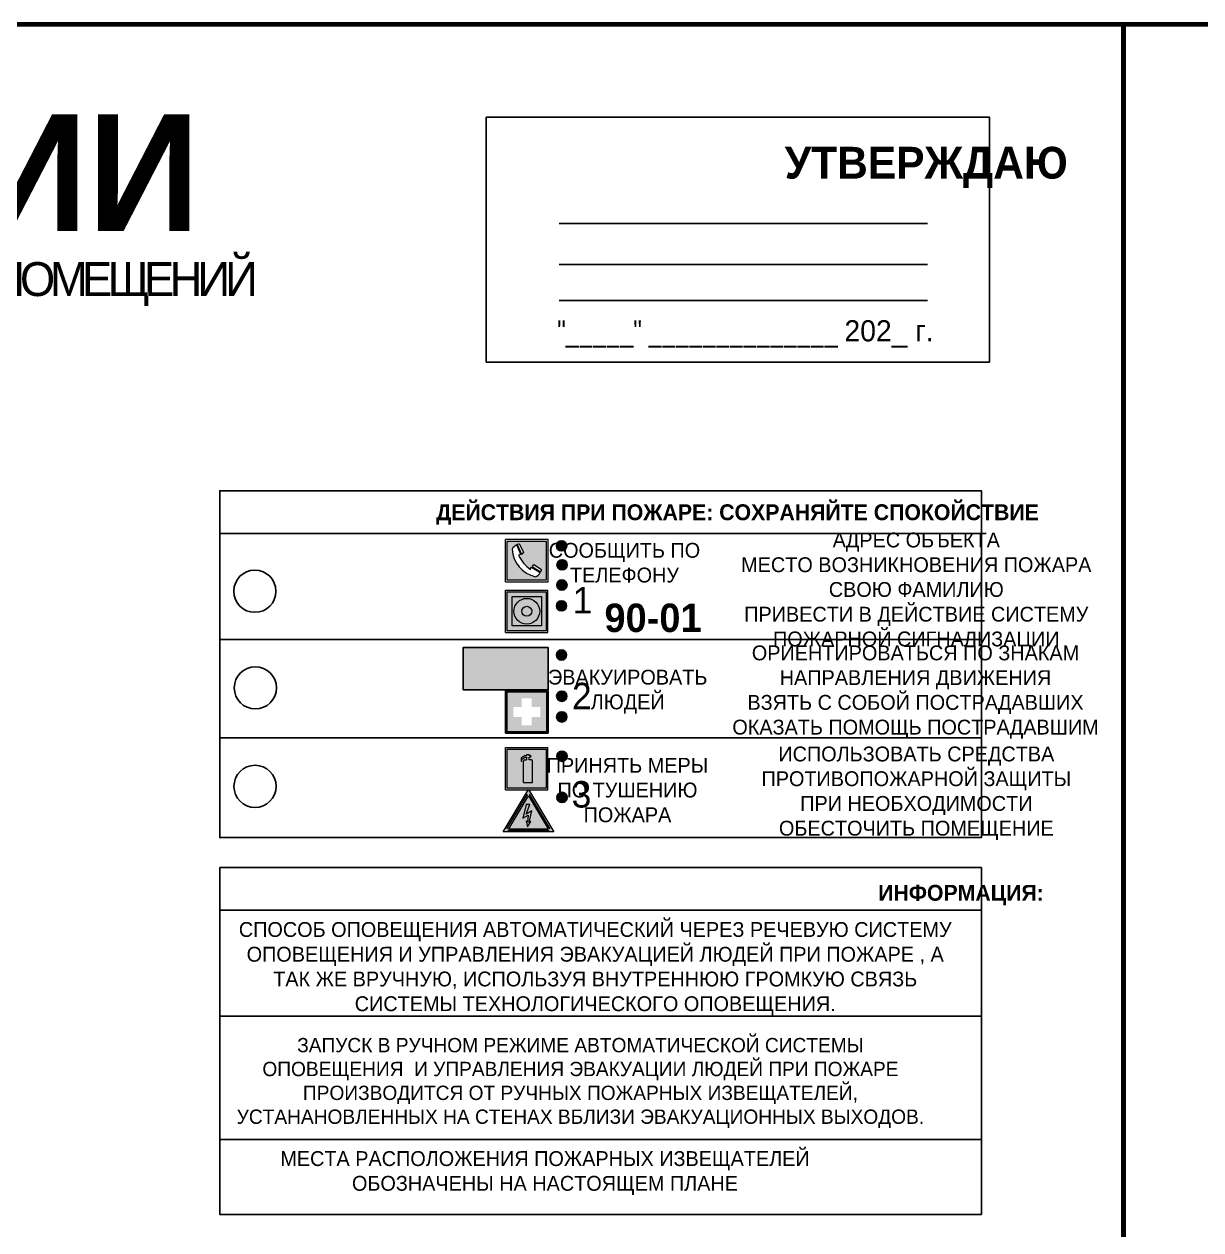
# Model space of a CAD drawing. Header units: millimetres. Extents: x 13114 to 67229, y 22859 to 38520.
# Drawn here: x 19132.2 to 19354.3, y 31854.8 to 32082.3 of the extents above; entities that cross this region are included whole.
import ezdxf

# ---------------------------------------------------------------- set-up
doc = ezdxf.new("R2010")
doc.units = ezdxf.units.MM
doc.styles.add('обычный', font='arial.ttf')

# ---------------------------------------------------------------- blocks, each defined once
blk = doc.blocks.new('A$C3E6D3DDE')
at = {"lineweight": 5}
h = blk.add_hatch(color=40, dxfattribs=at)
h.paths.add_polyline_path([(24.1, 1.45), (16.46, -11.35), (31.74, -11.35)])
h.paths.add_polyline_path([(24.09, -0.46), (30.03, -10.41), (18.14, -10.41)], flags=16)
h.paths.add_polyline_path([(24.54, -3.08), (23.41, -6.02), (25.13, -5.01), (24.33, -8.5), (24.82, -8.27), (23.79, -9.86), (23.4, -8.04), (23.8, -8.43), (24.04, -6.29), (22.39, -7.25), (23.44, -3.08)], flags=0)
h = blk.add_hatch(color=256, dxfattribs=at)
h.paths.add_polyline_path([(24.37, 0.03, 0.567511), (23.82, 0.03), (17.59, -10.4, 0.582454), (17.86, -10.88), (30.32, -10.88, 0.582149), (30.6, -10.4)])
h.paths.add_polyline_path([(24.09, -0.46), (18.14, -10.41), (30.03, -10.41)], flags=16)
h.paths.add_polyline_path([(24.54, -3.08), (23.41, -6.02), (25.13, -5.01), (24.33, -8.5), (24.82, -8.27), (23.79, -9.86), (23.4, -8.04), (23.8, -8.43), (24.04, -6.29), (22.39, -7.25), (23.44, -3.08)], flags=0)
h = blk.add_hatch(color=40, dxfattribs=at)
h.paths.add_polyline_path([(24.09, -0.46), (18.14, -10.41), (30.03, -10.41)])
h.paths.add_polyline_path([(24.82, -8.27), (23.79, -9.86), (23.4, -8.04), (23.8, -8.43), (24.04, -6.29), (22.39, -7.25), (23.44, -3.08), (24.54, -3.08), (23.41, -6.02), (25.13, -5.01), (24.33, -8.5)], flags=16)
at = {"color": 40, "lineweight": 5}
for p, q in [((16.46, -11.35), (24.1, 1.45)), ((24.1, 1.45), (31.74, -11.35))]:
    blk.add_line(p, q, dxfattribs=at)
at = {"lineweight": 5}
for p, q in [((17.59, -10.4), (23.82, 0.03)), ((24.37, 0.03), (30.6, -10.4)), ((18.14, -10.41), (24.09, -0.46)), ((23.44, -3.08), (22.39, -7.25)), ((23.41, -6.02), (24.54, -3.08)), ((24.54, -3.08), (23.44, -3.08)), ((24.09, -0.46), (30.03, -10.41)), ((22.39, -7.25), (24.04, -6.29)), ((25.13, -5.01), (23.41, -6.02)), ((24.04, -6.29), (23.8, -8.43)), ((24.33, -8.5), (25.13, -5.01)), ((17.86, -10.88), (30.32, -10.88)), ((18.14, -10.41), (30.03, -10.41)), ((23.8, -8.43), (23.4, -8.04)), ((23.4, -8.04), (23.79, -9.86)), ((23.79, -9.86), (24.82, -8.27)), ((24.82, -8.27), (24.33, -8.5))]:
    blk.add_line(p, q, dxfattribs=at)
at = {"color": 50, "lineweight": 5}
blk.add_line((31.74, -11.35), (16.46, -11.35), dxfattribs=at)
blk = doc.blocks.new('A$C456E1F9C')
at = {"lineweight": 5}
h = blk.add_hatch(color=242, dxfattribs=at)
h.paths.add_polyline_path([(0.51, -1.47), (0.51, -13.26), (12.29, -13.26), (12.29, -1.47)])
h.paths.add_polyline_path([(5.42, -4.95, -0.254479), (4.78, -5.4), (3.52, -2.53, -0.209735), (4.23, -2.4)], flags=16)
h.paths.add_polyline_path([(8.53, -8.6), (10.87, -10.17), (10.54, -10.76), (8.03, -9.13, -0.192251)], flags=16)
h.paths.add_polyline_path([(4.61, -5.49, 0.005518), (3.87, -5.72, 0.128647), (7.49, -10.01, 0.00809), (7.83, -9.33), (10.47, -10.97, -0.16736), (8.99, -12.25, -0.327862), (1.95, -3.95, -0.166952), (3.36, -2.62)], flags=16)
at = {"color": 242, "lineweight": 5}
for p, q in [((0, -13.77), (0, -0.97)), ((12.8, -0.97), (0, -0.97)), ((4.61, -5.49), (3.36, -2.62)), ((3.52, -2.53), (4.78, -5.4)), ((4.23, -2.4), (5.42, -4.95)), ((12.8, -13.77), (12.8, -0.97)), ((7.83, -9.33), (10.47, -10.97)), ((8.03, -9.13), (10.54, -10.76)), ((10.81, -10.12), (8.53, -8.6)), ((10.54, -10.76), (10.8, -10.3)), ((10.8, -10.3), (10.81, -10.12)), ((0, -13.77), (12.8, -13.77))]:
    blk.add_line(p, q, dxfattribs=at)
blk.add_lwpolyline([(0.51, -1.47), (12.29, -1.47), (12.29, -13.26), (0.51, -13.26)], close=True, dxfattribs=at)
for centre, radius, start, end in [((4.59, -5.34), 2.99, 114.2845, 152.1974), ((4.02, -3.27), 0.891, 76.3284, 123.7092), ((11.12, -3.31), 9.19, 183.9915, 256.6009), ((14.98, -39.1), 35.17, 107.1487, 108.4135), ((13.86, -0.94), 11.08, 205.5536, 234.8762), ((4.68, -4.59), 0.824, 276.9621, 334.0723), ((-13.31, 0.8), 23.44, 332.5487, 334.4027), ((8.94, -9.5), 0.989, 114.4092, 157.9388), ((7.87, -9.46), 3, 291.9291, 329.9329)]:
    blk.add_arc(centre, radius, start, end, dxfattribs=at)
blk = doc.blocks.new('A$C54414219')
at = {"true_color": 0xffffff}
h = blk.add_hatch(color=7, dxfattribs=at)
h.paths.add_polyline_path([(2.39, -9.45), (2.39, -18.3), (11.23, -18.3), (11.23, -9.45)], flags=0)
h.paths.add_polyline_path([(10.71, -13.87, -1), (2.92, -13.87, -1)], flags=0)
h.paths.add_polyline_path([(8.3, -13.87, -1), (5.33, -13.87, -1)], flags=0)
h.paths.add_polyline_path([(0.41, -7.47), (0.41, -20.27), (13.21, -20.27), (13.21, -7.47)])
h.paths.add_polyline_path([(0.92, -19.77), (12.71, -19.77), (12.71, -7.98), (0.92, -7.98)], flags=16)
h.paths.add_polyline_path([(11.23, -9.45), (11.23, -18.3), (2.39, -18.3), (2.39, -9.45)], flags=0)
at = {"lineweight": 5}
h = blk.add_hatch(color=242, dxfattribs=at)
h.paths.add_polyline_path([(12.71, -7.98), (0.92, -7.98), (0.92, -19.77), (12.71, -19.77)])
h.paths.add_polyline_path([(11.23, -18.3), (2.39, -18.3), (2.39, -9.45), (11.23, -9.45)], flags=16)
h.paths.add_polyline_path([(10.71, -13.87, -1), (2.92, -13.87, -1)], flags=0)
h.paths.add_polyline_path([(8.3, -13.87, -1), (5.33, -13.87, -1)], flags=0)
at = {"true_color": 0xffffff}
h = blk.add_hatch(color=7, dxfattribs=at)
h.paths.add_polyline_path([(2.39, -9.45), (2.39, -18.3), (11.23, -18.3), (11.23, -9.45)])
h.paths.add_polyline_path([(10.71, -13.87, -1), (2.92, -13.87, -1)], flags=16)
h.paths.add_polyline_path([(8.3, -13.87, -1), (5.33, -13.87, -1)], flags=0)
at = {"lineweight": 5}
h = blk.add_hatch(color=242, dxfattribs=at)
h.paths.add_polyline_path([(2.92, -13.87, 1), (10.71, -13.87, 1)])
h.paths.add_polyline_path([(8.3, -13.87, -1), (5.33, -13.87, -1)], flags=16)
at = {"color": 242, "lineweight": 5}
for p, q in [((0.41, -20.27), (0.41, -7.47)), ((0.41, -7.47), (13.21, -7.47)), ((0.41, -7.47), (13.21, -7.47)), ((13.21, -20.27), (13.21, -7.47)), ((0.41, -20.27), (13.21, -20.27))]:
    blk.add_line(p, q, dxfattribs=at)
for points in [[(0.92, -7.98), (12.71, -7.98), (12.71, -19.77), (0.92, -19.77)], [(2.39, -9.45), (11.23, -9.45), (11.23, -18.3), (2.39, -18.3)]]:
    blk.add_lwpolyline(points, close=True, dxfattribs=at)
for radius in [3.89, 1.49]:
    blk.add_circle((6.81, -13.87), radius, dxfattribs=at)
blk = doc.blocks.new('A$C32E8229D')
at = {"true_color": 0xffffff}
blk.add_hatch(color=7, dxfattribs=at).paths.add_polyline_path([(0, 0), (0, -8), (16, -8), (16, 0)])
h = blk.add_hatch(color=126)
h.paths.add_polyline_path([(0.2, -0.2), (15.8, -0.2), (15.8, -7.8), (0.2, -7.8)])
h.paths.add_polyline_path([(13.49, -2.05), (12.08, -2.05), (11.37, -2.63, 0.162397), (11.29, -2.84), (11.29, -3.63), (10.35, -3.63), (10.35, -4.05), (11.68, -4.05), (11.68, -3.48), (12.26, -4.28), (11.29, -5.1), (11.29, -6.78), (11.85, -6.78), (11.85, -5.44), (12.8, -4.64), (12.8, -5.94), (14.46, -5.94), (14.46, -5.39), (13.45, -5.39), (13.45, -3.97), (12.46, -2.59), (13.15, -2.59), (13.69, -3.34), (14.18, -3)], flags=16)
h.paths.add_polyline_path([(10.74, -1.82, 1), (11.8, -1.82, 1)], flags=16)
h.paths.add_polyline_path([(9.39, -3.59), (5.99, -3.59), (6.56, -3.03), (5.91, -3.03), (5.1, -3.83), (5.91, -4.64), (6.56, -4.64), (5.99, -4.09), (9.39, -4.09)], flags=16)
h.paths.add_polyline_path([(4.29, -1.08), (1.72, -1.08), (1.72, -6.6), (4.29, -6.6)], flags=16)
at = {"color": 126}
blk.add_lwpolyline([(16, -8), (0, -8), (0, 0), (16, 0)], close=True, dxfattribs=at)
blk = doc.blocks.new('A$C18900ED3')
h = blk.add_hatch(color=126)
h.paths.add_polyline_path([(-0.18, -0.18), (-7.02, -0.18), (-7.02, -7.02), (-0.18, -7.02)])
h.paths.add_polyline_path([(-5.89, -4.46), (-5.89, -2.77), (-4.46, -2.77), (-4.46, -1.31), (-2.77, -1.31), (-2.77, -2.77), (-1.33, -2.77), (-1.33, -4.46), (-2.77, -4.46), (-2.77, -5.89), (-4.46, -5.89), (-4.46, -4.46)], flags=16)
at = {"color": 126}
for p, q in [((-7.2, 0), (-7.2, -7.2)), ((0, 0), (-7.2, 0)), ((0, -7.2), (0, 0)), ((-7.02, -7.02), (-7.02, -0.18)), ((-7.02, -0.18), (-0.18, -0.18)), ((-0.18, -0.18), (-0.18, -7.02)), ((-7.2, -7.2), (0, -7.2)), ((-0.18, -7.02), (-7.02, -7.02))]:
    blk.add_line(p, q, dxfattribs=at)
blk = doc.blocks.new('A$C3AD82952')
at = {"true_color": 0xf5f5ff}
h = blk.add_hatch(color=7, dxfattribs=at)
h.dxf.hatch_style = 1
h.paths.add_polyline_path([(8.21, 8.73, 0.414214), (7.89, 9.05), (7.22, 9.05), (7.22, 9.92), (7.59, 9.92, 1), (7.57, 10.36), (7.22, 10.36), (7.22, 10.6), (6.43, 10.6), (6.43, 10.36), (6.01, 10.36), (4.74, 9.59), (4.74, 8.69), (4.98, 8.73), (4.98, 9.26), (6.12, 9.91), (6.43, 9.91), (6.43, 9.05), (5.76, 9.05, 0.414214), (5.44, 8.73), (5.44, 2.2), (8.21, 2.2)], flags=0)
h.paths.add_polyline_path([(12.8, 12.8), (0, 12.8), (0, 0), (12.8, 0)])
h.paths.add_polyline_path([(0.51, 12.29), (12.29, 12.29), (12.29, 0.51), (0.51, 0.51)], flags=16)
h.paths.add_polyline_path([(4.74, 9.59), (6.01, 10.36), (6.43, 10.36), (6.43, 10.6), (7.22, 10.6), (7.22, 10.36), (7.59, 10.36, -0.94586), (7.59, 9.92), (7.22, 9.92), (7.22, 9.05), (7.89, 9.05, -0.414214), (8.21, 8.73), (8.21, 2.2), (5.44, 2.2), (5.44, 8.73, -0.414214), (5.76, 9.05), (6.43, 9.05), (6.43, 9.91), (6.12, 9.91), (4.98, 9.26), (4.98, 8.73), (4.74, 8.69)], flags=0)
h = blk.add_hatch(color=242)
h.dxf.hatch_style = 1
h.paths.add_polyline_path([(12.29, 12.29), (0.51, 12.29), (0.51, 0.51), (12.29, 0.51)])
h.paths.add_polyline_path([(4.74, 8.69), (4.74, 9.59), (6.01, 10.36), (6.43, 10.36), (6.43, 10.6), (7.22, 10.6), (7.22, 10.36), (7.59, 10.36, -0.94586), (7.59, 9.92), (7.22, 9.92), (7.22, 9.05), (7.89, 9.05, -0.414214), (8.21, 8.73), (8.21, 2.2), (5.44, 2.2), (5.44, 8.73, -0.414214), (5.76, 9.05), (6.43, 9.05), (6.43, 9.91), (6.12, 9.91), (4.98, 9.26), (4.98, 8.73)], flags=16)
h = blk.add_hatch(color=7, dxfattribs=at)
h.dxf.hatch_style = 1
h.paths.add_polyline_path([(8.21, 8.73, 0.414214), (7.89, 9.05), (7.22, 9.05), (7.22, 9.92), (7.59, 9.92, 1), (7.57, 10.36), (7.22, 10.36), (7.22, 10.6), (6.43, 10.6), (6.43, 10.36), (6.01, 10.36), (4.74, 9.59), (4.74, 8.69), (4.98, 8.73), (4.98, 9.26), (6.12, 9.91), (6.43, 9.91), (6.43, 9.05), (5.76, 9.05, 0.414214), (5.44, 8.73), (5.44, 2.2), (8.21, 2.2)])
at = {"color": 242, "lineweight": 5}
for p, q in [((0, 0), (0, 12.8)), ((0, 12.8), (12.8, 12.8)), ((12.8, 0), (12.8, 12.8)), ((6.01, 10.36), (4.74, 9.59)), ((4.74, 9.59), (4.74, 8.69)), ((4.74, 8.69), (4.98, 8.73)), ((4.98, 9.26), (6.12, 9.91)), ((4.98, 8.73), (4.98, 9.26)), ((5.44, 2.2), (5.44, 8.73)), ((5.76, 9.05), (6.43, 9.05)), ((6.01, 10.36), (6.43, 10.36)), ((6.12, 9.91), (6.43, 9.91)), ((7.22, 10.6), (6.43, 10.6)), ((6.43, 10.6), (6.43, 10.36)), ((6.43, 9.91), (6.43, 9.05)), ((7.22, 10.36), (7.22, 10.6)), ((7.59, 10.36), (7.22, 10.36)), ((7.22, 9.05), (7.22, 9.92)), ((7.59, 9.92), (7.22, 9.92)), ((7.89, 9.05), (7.22, 9.05)), ((8.21, 2.2), (8.21, 8.73)), ((0, 0), (12.8, 0)), ((5.44, 2.2), (8.21, 2.2))]:
    blk.add_line(p, q, dxfattribs=at)
blk.add_lwpolyline([(0.51, 12.29), (12.29, 12.29), (12.29, 0.51), (0.51, 0.51)], close=True, dxfattribs=at)
for centre, radius, start, end in [((5.76, 8.73), 0.32, 90, 180), ((7.58, 10.14), 0.223, 273.1875, 86.8125), ((7.89, 8.73), 0.32, 0, 90)]:
    blk.add_arc(centre, radius, start, end, dxfattribs=at)

msp = doc.modelspace()

# ---------------------------------------------------------------- hatches: boundary and pattern name
at = {"lineweight": 0}
h = msp.add_hatch(color=256, dxfattribs=at)
h.dxf.hatch_style = 1
h.paths.add_polyline_path([(19232.64, 31983.85, 1), (19234.57, 31983.85, 1)])
h = msp.add_hatch(color=256, dxfattribs=at)
h.dxf.hatch_style = 1
h.paths.add_polyline_path([(19232.75, 31980.27, 1), (19234.68, 31980.27, 1)])
h = msp.add_hatch(color=256, dxfattribs=at)
h.dxf.hatch_style = 1
h.paths.add_polyline_path([(19232.71, 31976.46, 1), (19234.64, 31976.46, 1)])
h = msp.add_hatch(color=256, dxfattribs=at)
h.dxf.hatch_style = 1
h.paths.add_polyline_path([(19232.62, 31972.53, 1), (19234.56, 31972.53, 1)])
h = msp.add_hatch(color=256, dxfattribs=at)
h.dxf.hatch_style = 1
h.paths.add_polyline_path([(19232.64, 31963.26, 1), (19234.57, 31963.26, 1)])
h = msp.add_hatch(color=256, dxfattribs=at)
h.dxf.hatch_style = 1
h.paths.add_polyline_path([(19232.68, 31955.48, 1), (19234.61, 31955.48, 1)])
h = msp.add_hatch(color=256, dxfattribs=at)
h.dxf.hatch_style = 1
h.paths.add_polyline_path([(19232.67, 31951.58, 1), (19234.6, 31951.58, 1)])
h = msp.add_hatch(color=256, dxfattribs=at)
h.dxf.hatch_style = 1
h.paths.add_polyline_path([(19232.73, 31944.16, 1), (19234.66, 31944.16, 1)])
h = msp.add_hatch(color=256, dxfattribs=at)
h.dxf.hatch_style = 1
h.paths.add_polyline_path([(19232.73, 31936.39, 1), (19234.67, 31936.39, 1)])

# ---------------------------------------------------------------- linework, layer by layer
at = {"color": 1, "lineweight": 100}
for points in [[(18739.68, 32082.29), (19339.68, 32082.29), (19339.68, 31687.29), (18739.68, 31687.29)], [(19339.68, 32082.29), (19939.68, 32082.29), (19939.68, 31687.29), (19339.68, 31687.29)]]:
    msp.add_lwpolyline(points, close=True, dxfattribs=at)
for points in [[(19219.4, 32064.73), (19314.4, 32064.73), (19314.4, 32018.53), (19219.4, 32018.53)], [(19169.1, 31986.21), (19312.86, 31986.21), (19312.86, 31994.26), (19169.1, 31994.26)], [(19169.1, 31986.21), (19312.86, 31986.21), (19312.86, 31928.81), (19169.1, 31928.81)]]:
    msp.add_lwpolyline(points, close=True)
for points in [[(19233.15, 32044.69), (19302.68, 32044.69)], [(19233.15, 32036.92), (19302.68, 32036.92)], [(19233.15, 32030.14), (19302.68, 32030.14)], [(19227.51, 31966.21), (19169.1, 31966.21), (19312.86, 31966.21)], [(19227.51, 31947.64), (19169.1, 31947.64), (19312.86, 31947.64)]]:
    msp.add_lwpolyline(points)
at = {"color": 0}
msp.add_lwpolyline([(19169.1, 31923.15), (19312.86, 31923.15), (19312.86, 31857.7), (19169.1, 31857.7)], close=True, dxfattribs=at)
for points in [[(19169.1, 31915.1), (19312.86, 31915.1)], [(19169.1, 31895.1), (19312.86, 31895.1)], [(19169.1, 31871.85), (19312.86, 31871.85)]]:
    msp.add_lwpolyline(points, dxfattribs=at)
for centre, radius in [((19233.61, 31983.85), 0.966), ((19233.71, 31980.27), 0.966), ((19175.72, 31975.29), 3.98), ((19233.67, 31976.46), 0.966), ((19233.59, 31972.53), 0.966), ((19233.6, 31963.26), 0.966), ((19175.82, 31957.06), 3.98), ((19233.64, 31955.48), 0.966), ((19233.64, 31951.58), 0.966), ((19233.69, 31944.16), 0.966), ((19175.76, 31938.48), 3.98), ((19233.7, 31936.39), 0.966)]:
    msp.add_circle(centre, radius)

# ---------------------------------------------------------------- block references
for name, p, xscale, yscale, zscale in [('A$C456E1F9C', (19223.05, 31985.67), 0.625, 0.625, 0.625), ('A$C54414219', (19222.79, 31980.18), 0.625, 0.625, 0.625), ('A$C18900ED3', (19231.05, 31956.54), 1.111111111007631, 1.111111111007631, 1.111111111007631), ('A$C3AD82952', (19223, 31937.8), 0.625, 0.625, 0.625), ('A$C3E6D3DDE', (19212.29, 31936.99), 0.625, 0.625, 0.625)]:
    msp.add_blockref(name, p, dxfattribs=dict(xscale=xscale, yscale=yscale, zscale=zscale))
at = {"xscale": -1}
msp.add_blockref('A$C32E8229D', (19231.05, 31964.69), dxfattribs=at)

# ---------------------------------------------------------------- texts
at = {"lineweight": 0, "style": 'обычный'}
for s, insert, char_height, width, attachment_point in [('{\\fProxima Nova Rg|b1|i0|c204|p2;ПЛАН ЭВАКУАЦИИ}', (18888.17, 32065.26), 22, 493.8901, 1), ('\\pi-18,l18,t18;{\\fProxima Nova Rg|b1|i0|c204|p2;УТВЕРЖДАЮ\\H1.1997x; }', (19302.44, 32055.27), 6, 126.6484, 5), ('{\\fArial Narrow|b0|i0|c204|p34;"_____" ______________ \\fProxima Nova Rg|b0|i0|c204|p2;202_ г. }', (19268.3, 32023.85), 4, 78.6503, 5), ('{\\fProxima Nova Rg|b1|i0|c204|p2;ДЕЙСТВИЯ ПРИ ПОЖАРЕ: СОХРАНЯЙТЕ СПОКОЙСТВИЕ\\H1.6644x; }', (19266.81, 31989.76), 3, 175.1736, 5), ('\\pi-8.4,l8.4,t8.4;{\\fProxima Nova Rg|b0|i0|c204|p2;АДРЕС ОБЪЕКТА\\PМЕСТО ВОЗНИКНОВЕНИЯ ПОЖАРА \\PСВОЮ ФАМИЛИЮ\\PПРИВЕСТИ В ДЕЙСТВИЕ СИСТЕМУ \\PПОЖАРНОЙ СИГНАЛИЗАЦИИ}', (19300.56, 31975.22), 2.8, 126.6484, 5), ('{\\fProxima Nova Rg|b0|i0|c204|p2;СООБЩИТЬ ПО \\PТЕЛЕФОНУ}', (19245.48, 31980.66), 2.8, 126.6484, 5), ('{\\fProxima Nova Rg|b0|i0|c204|p2;1\\H1.1667x; }', (19237.58, 31973.6), 5, 126.6484, 5), ('{\\fProxima Nova Rg|b1|i0|c204|p2;\\H1.0714x;90-01\\fProxima Nova Rg|b0|i0|c204|p2;\\H0.93331x; \\H1.3449x; }', (19250.87, 31970.24), 5, 126.6484, 5), ('\\pi-8.4,l8.4,t8.4;{\\fProxima Nova Rg|b0|i0|c204|p2;ОРИЕНТИРОВАТЬСЯ ПО ЗНАКАМ \\PНАПРАВЛЕНИЯ ДВИЖЕНИЯ\\PВЗЯТЬ С СОБОЙ ПОСТРАДАВШИХ\\PОКАЗАТЬ ПОМОЩЬ ПОСТРАДАВШИМ}', (19300.41, 31956.25), 2.8, 126.6484, 5), ('{\\fProxima Nova Rg|b0|i0|c204|p2;ЭВАКУИРОВАТЬ \\PЛЮДЕЙ}', (19246.09, 31956.34), 2.8, 126.6484, 5), ('{\\fProxima Nova Rg|b0|i0|c204|p2;2\\H1.1967x; }', (19237.43, 31955.51), 5, 126.6484, 5), ('\\pi-8.4,l8.4,t8.4;{\\fProxima Nova Rg|b0|i0|c204|p2;ИСПОЛЬЗОВАТЬ СРЕДСТВА \\PПРОТИВОПОЖАРНОЙ ЗАЩИТЫ \\PПРИ НЕОБХОДИМОСТИ \\PОБЕСТОЧИТЬ ПОМЕЩЕНИЕ}', (19300.57, 31937.18), 2.8, 126.6484, 5), ('{\\fProxima Nova Rg|b0|i0|c204|p2;ПРИНЯТЬ МЕРЫ \\PПО ТУШЕНИЮ \\PПОЖАРА}', (19246.05, 31937.76), 2.8, 126.6484, 5), ('{\\fProxima Nova Rg|b0|i0|c204|p2;3\\H1.1967x; }', (19237.37, 31936.94), 5, 126.6484, 5), ('{\\fProxima Nova Rg|b1|i0|c204|p2;ИНФОРМАЦИЯ:\\H1.1997x; }', (19309, 31917.96), 3, 175.1736, 5), ('{\\fProxima Nova Rg|b0|i0|c204|p2;СПОСОБ ОПОВЕЩЕНИЯ АВТОМАТИЧЕСКИЙ ЧЕРЕЗ РЕЧЕВУЮ СИСТЕМУ ОПОВЕЩЕНИЯ И УПРАВЛЕНИЯ ЭВАКУАЦИЕЙ ЛЮДЕЙ ПРИ ПОЖАРЕ , А ТАК ЖЕ ВРУЧНУЮ, ИСПОЛЬЗУЯ ВНУТРЕННЮЮ ГРОМКУЮ СВЯЗЬ СИСТЕМЫ ТЕХНОЛОГИЧЕСКОГО ОПОВЕЩЕНИЯ.}', (19239.96, 31904.06), 2.8, 137.0334, 5), ('{\\fProxima Nova Rg|b0|i0|c204|p2;\\P\\pt8.1;ЗАПУСК В РУЧНОМ РЕЖИМЕ АВТОМАТИЧЕСКОЙ СИСТЕМЫ ОПОВЕЩЕНИЯ  И УПРАВЛЕНИЯ ЭВАКУАЦИИ ЛЮДЕЙ ПРИ ПОЖАРЕ ПРОИЗВОДИТСЯ ОТ РУЧНЫХ ПОЖАРНЫХ ИЗВЕЩАТЕЛЕЙ, УСТАНАНОВЛЕННЫХ НА СТЕНАХ ВБЛИЗИ ЭВАКУАЦИОННЫХ ВЫХОДОВ. }', (19237.17, 31884.76), 2.7, 131.4512, 5), ('\\pt8.4;{\\fProxima Nova Rg|b0|i0|c204|p2;\\PМЕСТА РАСПОЛОЖЕНИЯ ПОЖАРНЫХ ИЗВЕЩАТЕЛЕЙ ОБОЗНАЧЕНЫ НА НАСТОЯЩЕМ ПЛАНЕ}', (19230.48, 31867.84), 2.8, 118.5618, 5)]:
    msp.add_mtext(s, dxfattribs=dict(at, insert=insert, char_height=char_height, width=width, attachment_point=attachment_point))
at = {"color": 0, "lineweight": 0, "insert": (19037.87, 32037.56), "char_height": 8, "width": 449.2158, "attachment_point": 5, "style": 'обычный'}
msp.add_mtext('{\\fArial Black|b1|i0|c204|p34;\\H2x;\\T0.85;  \\fArial Narrow|b0|i0|c204|p34;\\H0.8x;\\W0.9;\\P\\fProxima Nova Rg|b0|i0|c204|p2;\\H0.5x;\\W1;\\C256;ПРИ ПОЖАРЕ  ИЛИ ДРУГИХ ЧРЕЗВЫЧАЙНЫХ СИТУАЦИЯХ  ИЗ ПОМЕЩЕНИЙ \\fProxima Nova Rg|b1|i0|c204|p2;\\H1.25x;\\PХМЦ: ГМО-2 отм. +4,8}', dxfattribs=at)

doc.saveas('drawing.dxf')
